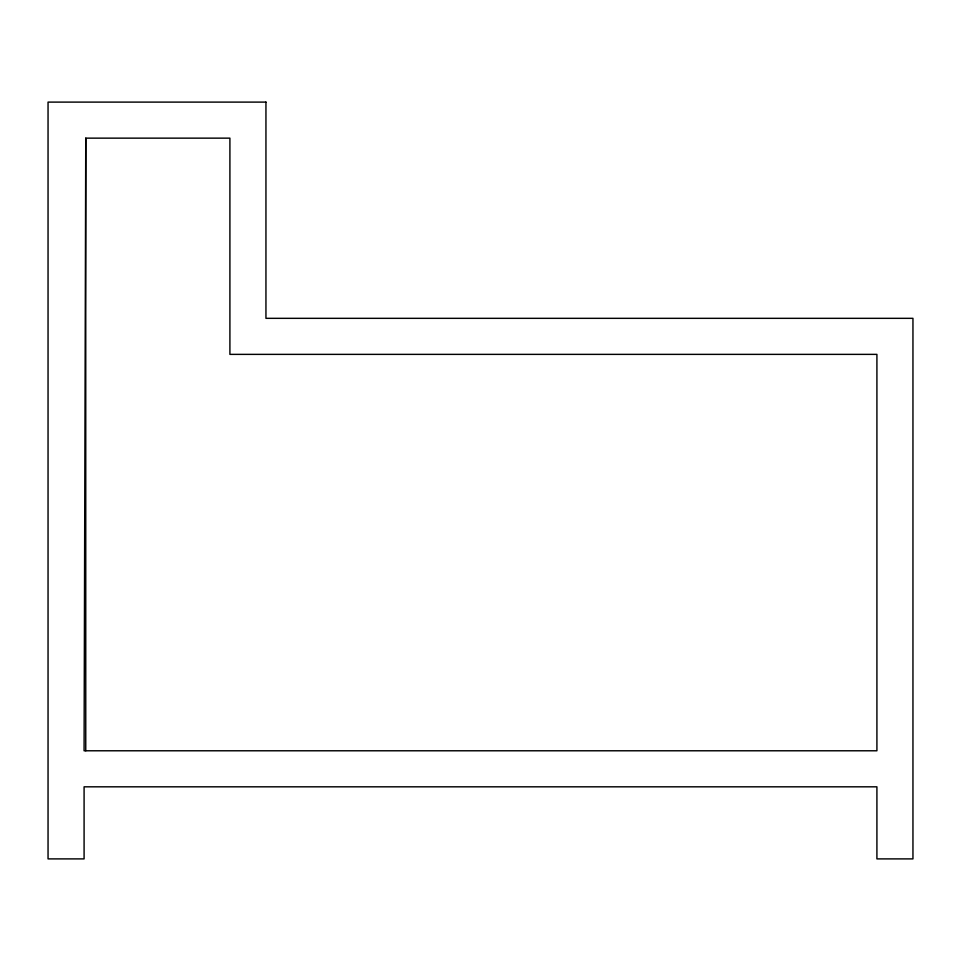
<?xml version="1.0" encoding="UTF-8"?>
<svg xmlns="http://www.w3.org/2000/svg" width="961" height="961" viewBox="0 0 961 961"><rect width="100%" height="100%" fill="white"/><g stroke="black" fill="none" stroke-linecap="round" stroke-linejoin="round"><path stroke-width="1.44" d="M85.757 138.144L84.087 750.781L876.912 750.781L876.912 354.369L229.907 354.369L229.907 138.144L85.757 138.144L85.757 750.781M265.945 102.106L48.05 102.106L48.05 858.894L84.087 858.894L84.087 786.819L876.912 786.819L876.912 858.894L912.95 858.894L912.95 318.331L265.945 318.331L265.945 102.106"/></g></svg>
